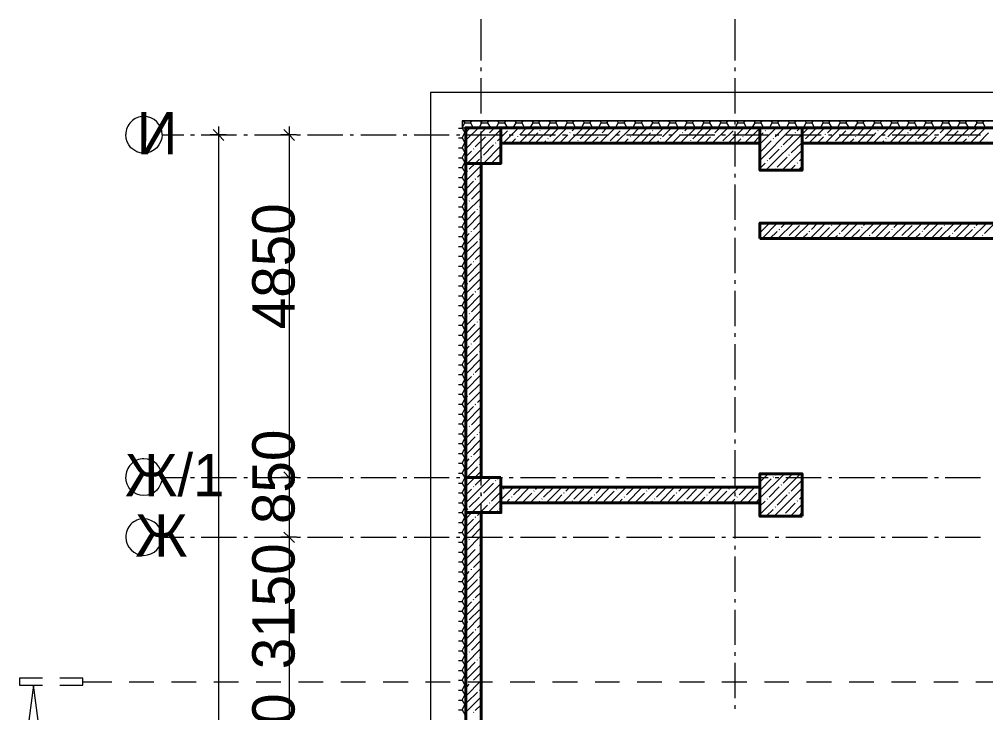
# Model space of a CAD drawing. Header units: millimetres. Extents: x -249154 to 415037, y -45458 to 354837.
# Drawn here: x -236567 to -222865, y 20339 to 30170 of the extents above; entities that cross this region are included whole.
import ezdxf

# ---------------------------------------------------------------- set-up
doc = ezdxf.new("R2010")
doc.units = ezdxf.units.MM

msp = doc.modelspace()

# ---------------------------------------------------------------- linework, layer by layer
at = {"lineweight": 9}
for points in [[(-230018, 29585), (-230018, 30170)], [(-226417, 29585), (-226417, 30170)], [(-230018, 29433), (-230018, 29488)], [(-226417, 29433), (-226417, 29488)], [(-230018, 28835), (-230018, 29335)], [(-226417, 28835), (-226417, 29335)], [(-191611, 25247), (-191611, 25650), (-195996, 25650), (-195996, 29132), (-230738, 29132), (-230738, 909), (-191611, 909), (-191611, 1308)], [(-233742, 28649), (-233742, 1392)], [(-232742, 28649), (-232742, 23675), (-232742, 22828), (-232742, 19672), (-232742, 18524), (-232742, 16520), (-232742, 14919), (-232742, 13521), (-232742, 12619), (-232742, 12017), (-232742, 9319), (-232742, 5112), (-232742, 1392)], [(-230289, 28628), (-230251, 28700), (-230268, 28729), (-230251, 28700), (-230171, 28700), (-230132, 28632)], [(-230289, 28729), (-216356, 28729), (-230289, 28729), (-230289, 28632), (-216356, 28632), (-196496, 28632), (-196496, 25150), (-187938, 25150), (-187938, 25247), (-187938, 28632), (-145101, 28632), (-145101, 25209)], [(-230289, 28632), (-230251, 28700), (-230238, 28700)], [(-230171, 28700), (-230149, 28729)], [(-230048, 28632), (-230010, 28700)], [(-230027, 28729), (-230010, 28700), (-229929, 28700), (-229887, 28632)], [(-230018, 28679), (-230018, 28734)], [(-229929, 28700), (-229908, 28729)], [(-229806, 28632), (-229768, 28700)], [(-229785, 28729), (-229768, 28700), (-229688, 28700), (-229645, 28632)], [(-229688, 28700), (-229666, 28729)], [(-229565, 28632), (-229522, 28700)], [(-229544, 28729), (-229522, 28700), (-229442, 28700), (-229404, 28632)], [(-229442, 28700), (-229425, 28729)], [(-229323, 28632), (-229281, 28700)], [(-229302, 28729), (-229281, 28700), (-229200, 28700), (-229162, 28632)], [(-229200, 28700), (-229184, 28729)], [(-229078, 28632), (-229040, 28700)], [(-229061, 28729), (-229040, 28700), (-228959, 28700), (-228921, 28632)], [(-228959, 28700), (-228942, 28729)], [(-228836, 28632), (-228798, 28700)], [(-228815, 28729), (-228798, 28700), (-228718, 28700), (-228679, 28632)], [(-228718, 28700), (-228701, 28729)], [(-228595, 28632), (-228557, 28700)], [(-228574, 28729), (-228557, 28700), (-228476, 28700), (-228438, 28632)], [(-228476, 28700), (-228455, 28729)], [(-228353, 28632), (-228315, 28700)], [(-228332, 28729), (-228315, 28700), (-228235, 28700), (-228192, 28632)], [(-228235, 28700), (-228213, 28729)], [(-228112, 28632), (-228074, 28700)], [(-228091, 28729), (-228074, 28700), (-227993, 28700), (-227951, 28632)], [(-227993, 28700), (-227972, 28729)], [(-227870, 28632), (-227828, 28700)], [(-227849, 28729), (-227828, 28700), (-227747, 28700), (-227709, 28632)], [(-227747, 28700), (-227730, 28729)], [(-227629, 28632), (-227586, 28700)], [(-227608, 28729), (-227586, 28700), (-227506, 28700), (-227468, 28632)], [(-227506, 28700), (-227489, 28729)], [(-227383, 28632), (-227345, 28700)], [(-227362, 28729), (-227345, 28700), (-227264, 28700), (-227226, 28632)], [(-227264, 28700), (-227248, 28729)], [(-227142, 28632), (-227103, 28700)], [(-227120, 28729), (-227103, 28700), (-227023, 28700), (-226985, 28632)], [(-227023, 28700), (-227006, 28729)], [(-226900, 28632), (-226862, 28700)], [(-226879, 28729), (-226862, 28700), (-226782, 28700), (-226739, 28632)], [(-226782, 28700), (-226760, 28729)], [(-226659, 28632), (-226621, 28700)], [(-226637, 28729), (-226621, 28700), (-226540, 28700), (-226498, 28632)], [(-226540, 28700), (-226519, 28729)], [(-226417, 28679), (-226417, 28734)], [(-226417, 28632), (-226379, 28700)], [(-226396, 28729), (-226379, 28700), (-226294, 28700), (-226256, 28632)], [(-226294, 28700), (-226277, 28729)], [(-226176, 28632), (-226133, 28700)], [(-226155, 28729), (-226133, 28700), (-226053, 28700), (-226015, 28632)], [(-226053, 28700), (-226036, 28729)], [(-225930, 28632), (-225892, 28700)], [(-225913, 28729), (-225892, 28700), (-225811, 28700), (-225773, 28632)], [(-225811, 28700), (-225794, 28729)], [(-225689, 28632), (-225650, 28700)], [(-225667, 28729), (-225650, 28700), (-225570, 28700), (-225532, 28632)], [(-225570, 28700), (-225553, 28729)], [(-225447, 28632), (-225409, 28700)], [(-225426, 28729), (-225409, 28700), (-225328, 28700), (-225290, 28632)], [(-225328, 28700), (-225307, 28729)], [(-225206, 28632), (-225167, 28700)], [(-225184, 28729), (-225167, 28700), (-225087, 28700), (-225045, 28632)], [(-225087, 28700), (-225066, 28729)], [(-224964, 28632), (-224926, 28700)], [(-224943, 28729), (-224926, 28700), (-224846, 28700), (-224803, 28632)], [(-224846, 28700), (-224824, 28729)], [(-224723, 28632), (-224680, 28700)], [(-224701, 28729), (-224680, 28700), (-224600, 28700), (-224562, 28632)], [(-224600, 28700), (-224583, 28729)], [(-224481, 28632), (-224439, 28700)], [(-224460, 28729), (-224439, 28700), (-224358, 28700), (-224320, 28632)], [(-224358, 28700), (-224341, 28729)], [(-224235, 28632), (-224197, 28700)], [(-224219, 28729), (-224197, 28700), (-224117, 28700), (-224079, 28632)], [(-224117, 28700), (-224100, 28729)], [(-223994, 28632), (-223956, 28700)], [(-223973, 28729), (-223956, 28700), (-223875, 28700), (-223837, 28632)], [(-223875, 28700), (-223858, 28729)], [(-223753, 28632), (-223714, 28700)], [(-223731, 28729), (-223714, 28700), (-223634, 28700), (-223596, 28632)], [(-223634, 28700), (-223613, 28729)], [(-223511, 28632), (-223473, 28700)], [(-223490, 28729), (-223473, 28700), (-223392, 28700), (-223350, 28632)], [(-223392, 28700), (-223371, 28729)], [(-223270, 28632), (-223231, 28700)], [(-223248, 28729), (-223231, 28700), (-223151, 28700), (-223109, 28632)], [(-223151, 28700), (-223130, 28729)], [(-223028, 28632), (-222986, 28700)], [(-223007, 28729), (-222986, 28700), (-222905, 28700), (-222867, 28632)], [(-222905, 28700), (-222888, 28729)], [(-234543, 28530), (-234237, 28530)], [(-234140, 28530), (-234085, 28530)], [(-233988, 28530), (-233488, 28530)], [(-233636, 28530), (-233742, 28530), (-233860, 28530)], [(-233386, 28530), (-233331, 28530)], [(-233233, 28530), (-232734, 28530)], [(-232636, 28530), (-232742, 28530), (-232861, 28530)], [(-232632, 28530), (-232581, 28530)], [(-232479, 28530), (-231980, 28530)], [(-231878, 28530), (-231827, 28530)], [(-231725, 28530), (-231225, 28530)], [(-231124, 28530), (-231073, 28530)], [(-230971, 28530), (-230471, 28530)], [(-230370, 28530), (-230319, 28530)], [(-230340, 28628), (-230289, 28628), (-230251, 28560), (-230238, 28560)], [(-230289, 28488), (-230251, 28560)], [(-230238, 28107), (-230217, 28128), (-229738, 28607), (-229717, 28632)], [(-230238, 28564), (-230175, 28632)], [(-230238, 28335), (-229946, 28632)], [(-230217, 28475), (-230073, 28615)], [(-230217, 28530), (-229717, 28530)], [(-230103, 28361), (-229959, 28505)], [(-230018, 28081), (-230018, 28581)], [(-229929, 28530), (-229925, 28535)], [(-229899, 28560), (-229832, 28632)], [(-229789, 28446), (-229738, 28492), (-229645, 28590)], [(-229709, 28412), (-229489, 28632)], [(-229645, 28628), (-229565, 28628)], [(-229620, 28530), (-229565, 28530)], [(-229616, 28615), (-229611, 28624)], [(-229501, 28505), (-229497, 28509)], [(-229480, 28412), (-229260, 28632)], [(-229472, 28530), (-229374, 28632)], [(-229463, 28530), (-228963, 28530)], [(-229404, 28628), (-229323, 28628)], [(-229357, 28416), (-229217, 28560)], [(-229251, 28412), (-229031, 28632)], [(-229188, 28590), (-229184, 28594)], [(-229162, 28628), (-229082, 28628)], [(-229158, 28615), (-229145, 28632)], [(-229044, 28505), (-228917, 28632)], [(-229023, 28412), (-228802, 28632)], [(-228921, 28628), (-228840, 28628)], [(-228908, 28412), (-228790, 28530)], [(-228866, 28530), (-228811, 28530)], [(-228794, 28412), (-228574, 28632)], [(-228760, 28560), (-228756, 28564)], [(-228730, 28590), (-228688, 28632)], [(-228713, 28530), (-228213, 28530)], [(-228675, 28628), (-228595, 28628)], [(-228616, 28475), (-228476, 28615)], [(-228569, 28412), (-228349, 28632)], [(-228455, 28412), (-228362, 28505)], [(-228434, 28628), (-228353, 28628)], [(-228341, 28412), (-228120, 28632)], [(-228332, 28530), (-228328, 28535)], [(-228302, 28560), (-228235, 28632)], [(-228192, 28628), (-228112, 28628)], [(-228188, 28446), (-228048, 28590)], [(-228112, 28412), (-227891, 28632)], [(-228112, 28530), (-228057, 28530)], [(-228019, 28615), (-228014, 28624)], [(-227959, 28530), (-227459, 28530)], [(-227951, 28628), (-227870, 28628)], [(-227904, 28505), (-227900, 28509)], [(-227883, 28412), (-227663, 28632)], [(-227875, 28530), (-227777, 28632)], [(-227760, 28416), (-227620, 28560)], [(-227709, 28628), (-227629, 28628)], [(-227654, 28412), (-227434, 28632)], [(-227591, 28590), (-227586, 28594)], [(-227561, 28615), (-227548, 28632)], [(-227468, 28628), (-227387, 28628)], [(-227447, 28505), (-227320, 28632)], [(-227425, 28412), (-227205, 28632)], [(-227358, 28530), (-227307, 28530)], [(-227311, 28412), (-227192, 28530)], [(-227226, 28628), (-227142, 28628)], [(-227205, 28530), (-226705, 28530)], [(-227197, 28412), (-226976, 28632)], [(-227163, 28560), (-227159, 28564)], [(-227133, 28590), (-227091, 28632)], [(-227019, 28475), (-226879, 28615)], [(-226981, 28628), (-226900, 28628)], [(-226968, 28412), (-226748, 28632)], [(-226854, 28412), (-226765, 28505)], [(-226743, 28412), (-226523, 28632)], [(-226739, 28628), (-226659, 28628)], [(-226735, 28530), (-226731, 28535)], [(-226705, 28560), (-226633, 28632)], [(-226604, 28530), (-226553, 28530)], [(-226591, 28446), (-226447, 28590)], [(-226515, 28412), (-226294, 28632)], [(-226498, 28628), (-226417, 28628)], [(-226451, 28530), (-225951, 28530)], [(-226421, 28615), (-226417, 28624)], [(-226417, 28081), (-226417, 28581)], [(-226307, 28505), (-226303, 28509)], [(-226286, 28412), (-226066, 28628), (-226066, 28632)], [(-226277, 28530), (-226180, 28632)], [(-226256, 28628), (-226176, 28628)], [(-226163, 28416), (-226066, 28513), (-226019, 28560)], [(-226066, 28399), (-225837, 28632)], [(-226066, 28170), (-225608, 28632)], [(-225994, 28590), (-225989, 28594)], [(-225981, 28030), (-225468, 28543), (-225379, 28632)], [(-225964, 28615), (-225951, 28632)], [(-225850, 28505), (-225722, 28632)], [(-225850, 28530), (-225799, 28530)], [(-225735, 28391), (-225591, 28530)], [(-225697, 28530), (-225197, 28530)], [(-225566, 28560), (-225561, 28564)], [(-225536, 28590), (-225494, 28632)], [(-225468, 28628), (-225447, 28628)], [(-225422, 28475), (-225278, 28615)], [(-225371, 28412), (-225151, 28632)], [(-225286, 28628), (-225206, 28628)], [(-225256, 28412), (-225163, 28505)], [(-225142, 28412), (-224922, 28632)], [(-225138, 28530), (-225134, 28535)], [(-225108, 28560), (-225036, 28632)], [(-225095, 28530), (-225045, 28530)], [(-225045, 28628), (-224964, 28628)], [(-224994, 28446), (-224850, 28590)], [(-224943, 28530), (-224443, 28530)], [(-224913, 28412), (-224697, 28632)], [(-224824, 28615), (-224816, 28624)], [(-224803, 28628), (-224723, 28628)], [(-224710, 28505), (-224706, 28509)], [(-224689, 28412), (-224468, 28632)], [(-224680, 28530), (-224583, 28632)], [(-224566, 28416), (-224422, 28560)], [(-224562, 28628), (-224481, 28628)], [(-224460, 28412), (-224240, 28632)], [(-224396, 28590), (-224388, 28594)], [(-224367, 28615), (-224354, 28632)], [(-224346, 28530), (-224291, 28530)], [(-224320, 28628), (-224240, 28628)], [(-224252, 28505), (-224125, 28632)], [(-224231, 28412), (-224011, 28632)], [(-224193, 28530), (-223689, 28530)], [(-224117, 28412), (-223994, 28530)], [(-224079, 28628), (-223998, 28628)], [(-224002, 28412), (-223782, 28632)], [(-223969, 28560), (-223960, 28564)], [(-223939, 28590), (-223897, 28632)], [(-223833, 28628), (-223753, 28628)], [(-223825, 28475), (-223681, 28615)], [(-223774, 28412), (-223553, 28632)], [(-223659, 28412), (-223566, 28505)], [(-223592, 28628), (-223511, 28628)], [(-223592, 28530), (-223536, 28530)], [(-223545, 28412), (-223325, 28632)], [(-223541, 28530), (-223532, 28535)], [(-223511, 28560), (-223439, 28632)], [(-223439, 28530), (-222939, 28530)], [(-223397, 28446), (-223253, 28590)], [(-223350, 28628), (-223270, 28628)], [(-223316, 28412), (-223096, 28632)], [(-223223, 28615), (-223219, 28624)], [(-223109, 28628), (-223028, 28628)], [(-223109, 28505), (-223104, 28509)], [(-223087, 28412), (-222867, 28632)], [(-223083, 28530), (-222982, 28632)], [(-222969, 28416), (-222825, 28560)], [(-222867, 28628), (-222787, 28628)], [(-230340, 28488), (-230289, 28488), (-230251, 28420), (-230238, 28420)], [(-230289, 28348), (-230251, 28420)], [(-230238, 28450), (-230238, 28450)], [(-229988, 28246), (-229844, 28391)], [(-229988, 28128), (-229738, 28378)], [(-229815, 28416), (-229811, 28420)], [(-229594, 28412), (-229531, 28475)], [(-229137, 28412), (-229103, 28446)], [(-229073, 28475), (-229069, 28479)], [(-228684, 28412), (-228675, 28416)], [(-228646, 28446), (-228641, 28450)], [(-228218, 28416), (-228213, 28420)], [(-227997, 28412), (-227934, 28475)], [(-227540, 28412), (-227506, 28446)], [(-227476, 28475), (-227472, 28479)], [(-227082, 28412), (-227078, 28416)], [(-227048, 28446), (-227044, 28450)], [(-226621, 28416), (-226616, 28420)], [(-226400, 28412), (-226337, 28475)], [(-226049, 28302), (-225909, 28446)], [(-225879, 28475), (-225875, 28479)], [(-225765, 28361), (-225761, 28365)], [(-225621, 28276), (-225477, 28416)], [(-225451, 28446), (-225447, 28450)], [(-225023, 28416), (-225019, 28420)], [(-224803, 28412), (-224735, 28475)], [(-224346, 28412), (-224308, 28446)], [(-224282, 28475), (-224278, 28479)], [(-223888, 28412), (-223880, 28416)], [(-223854, 28446), (-223846, 28450)], [(-223426, 28416), (-223418, 28420)], [(-223202, 28412), (-223138, 28475)], [(-230340, 28348), (-230289, 28348), (-230251, 28280), (-230238, 28280)], [(-230289, 28208), (-230251, 28280)], [(-230238, 28221), (-230158, 28302)], [(-230128, 28331), (-230124, 28335)], [(-229874, 28132), (-229738, 28263)], [(-225934, 28187), (-225794, 28331)], [(-225752, 28030), (-225468, 28314)], [(-225650, 28246), (-225646, 28251)], [(-230340, 28208), (-230289, 28208), (-230251, 28141), (-230238, 28141)], [(-230289, 28069), (-230251, 28141)], [(-230238, 27878), (-230018, 28098)], [(-230188, 28047), (-230103, 28128), (-230044, 28187)], [(-230014, 28217), (-230010, 28221)], [(-229760, 28128), (-229738, 28153)], [(-226066, 28056), (-225994, 28132)], [(-225964, 28162), (-225960, 28166)], [(-225820, 28073), (-225680, 28217)], [(-225638, 28030), (-225566, 28102)], [(-225536, 28132), (-225532, 28136)], [(-225506, 28162), (-225468, 28200)], [(-230340, 28069), (-230289, 28069), (-230251, 28001), (-230238, 28001)], [(-230289, 27929), (-230251, 28001)], [(-230217, 28018), (-230209, 28022)], [(-230073, 27933), (-230018, 27984)], [(-230018, 27929), (-230018, 27980)], [(-226417, 27929), (-226417, 27980)], [(-225850, 28047), (-225845, 28052)], [(-225523, 28030), (-225468, 28086)], [(-230340, 27929), (-230289, 27929), (-230251, 27861), (-230238, 27861)], [(-230289, 27789), (-230251, 27861)], [(-230238, 27764), (-230128, 27874)], [(-230238, 27649), (-230018, 27869)], [(-230103, 27903), (-230094, 27908)], [(-230018, 27327), (-230018, 27827)], [(-226417, 27327), (-226417, 27827)], [(-230340, 27789), (-230289, 27789), (-230251, 27721), (-230238, 27721)], [(-230289, 27649), (-230251, 27721)], [(-230158, 27620), (-230018, 27755)], [(-230340, 27649), (-230289, 27649), (-230251, 27581), (-230238, 27581)], [(-230289, 27509), (-230251, 27581)], [(-230238, 27425), (-230018, 27641)], [(-230238, 27535), (-230217, 27560)], [(-230188, 27590), (-230183, 27594)], [(-230340, 27509), (-230289, 27509), (-230251, 27442), (-230238, 27442)], [(-230289, 27370), (-230251, 27442)], [(-230238, 27310), (-230103, 27446)], [(-230238, 27196), (-230018, 27416)], [(-230073, 27475), (-230069, 27480)], [(-230044, 27505), (-230018, 27531)], [(-230340, 27370), (-230289, 27370), (-230251, 27302), (-230238, 27302)], [(-230289, 27230), (-230251, 27302)], [(-230128, 27192), (-230018, 27302)], [(-226066, 27259), (-226044, 27281)], [(-226066, 27145), (-225934, 27276)], [(-226036, 27060), (-225820, 27281)], [(-225811, 27060), (-225591, 27281)], [(-225765, 27217), (-225705, 27281)], [(-225583, 27060), (-225362, 27281)], [(-225477, 27276), (-225477, 27281)], [(-225354, 27060), (-225134, 27281)], [(-225337, 27192), (-225248, 27281)], [(-225125, 27060), (-224905, 27281)], [(-225023, 27276), (-225019, 27281)], [(-224909, 27162), (-224790, 27281)], [(-224896, 27060), (-224676, 27281)], [(-224668, 27060), (-224447, 27281)], [(-224596, 27247), (-224562, 27281)], [(-224481, 27132), (-224337, 27276)], [(-224439, 27060), (-224219, 27281)], [(-224210, 27060), (-223990, 27281)], [(-224168, 27217), (-224104, 27281)], [(-223986, 27060), (-223765, 27281)], [(-223880, 27276), (-223880, 27281)], [(-223757, 27060), (-223536, 27281)], [(-223740, 27192), (-223651, 27281)], [(-223528, 27060), (-223308, 27281)], [(-223426, 27276), (-223422, 27281)], [(-223312, 27162), (-223193, 27281)], [(-223299, 27060), (-223079, 27281)], [(-223070, 27060), (-222850, 27281)], [(-222998, 27247), (-222965, 27281)], [(-222884, 27132), (-222740, 27276)], [(-230340, 27230), (-230289, 27230), (-230251, 27162), (-230238, 27162)], [(-230289, 27090), (-230251, 27162)], [(-230238, 26967), (-230018, 27187)], [(-230238, 27081), (-230188, 27132)], [(-230158, 27162), (-230154, 27166)], [(-230018, 27175), (-230018, 27226)], [(-226417, 27175), (-226417, 27226)], [(-225926, 27060), (-225820, 27162)], [(-225794, 27192), (-225786, 27196)], [(-225650, 27103), (-225506, 27247)], [(-225468, 27060), (-225392, 27132)], [(-225367, 27162), (-225358, 27166)], [(-225223, 27077), (-225079, 27217)], [(-225049, 27247), (-225045, 27251)], [(-224939, 27132), (-224930, 27137)], [(-224782, 27060), (-224651, 27192)], [(-224621, 27217), (-224617, 27226)], [(-224324, 27060), (-224223, 27162)], [(-224193, 27192), (-224189, 27196)], [(-224053, 27103), (-223909, 27247)], [(-223871, 27060), (-223795, 27132)], [(-223765, 27162), (-223761, 27166)], [(-223625, 27077), (-223481, 27217)], [(-223452, 27247), (-223448, 27251)], [(-223337, 27132), (-223333, 27137)], [(-223185, 27060), (-223054, 27192)], [(-223024, 27217), (-223020, 27226)], [(-230340, 27090), (-230289, 27090), (-230251, 27022), (-230238, 27022)], [(-230289, 26950), (-230251, 27022)], [(-230217, 26878), (-230073, 27018)], [(-230044, 27048), (-230039, 27052)], [(-230018, 26573), (-230018, 27073)], [(-226417, 26573), (-226417, 27073)], [(-225680, 27077), (-225676, 27081)], [(-225011, 27060), (-224964, 27103)], [(-224553, 27060), (-224536, 27077)], [(-224511, 27103), (-224502, 27111)], [(-224079, 27077), (-224075, 27081)], [(-223414, 27060), (-223367, 27103)], [(-222956, 27060), (-222939, 27077)], [(-222910, 27103), (-222905, 27111)], [(-230340, 26950), (-230289, 26950), (-230251, 26882), (-230238, 26882)], [(-230289, 26810), (-230251, 26882)], [(-230238, 26738), (-230018, 26959)], [(-230340, 26810), (-230289, 26810), (-230251, 26743), (-230238, 26743)], [(-230289, 26671), (-230251, 26743)], [(-230238, 26853), (-230238, 26853)], [(-230238, 26510), (-230018, 26730)], [(-230128, 26734), (-230124, 26738)], [(-230103, 26764), (-230018, 26844)], [(-230340, 26671), (-230289, 26671), (-230251, 26603), (-230238, 26603)], [(-230289, 26531), (-230251, 26603)], [(-230238, 26624), (-230158, 26704)], [(-230188, 26450), (-230044, 26590)], [(-230340, 26531), (-230289, 26531), (-230251, 26463), (-230238, 26463)], [(-230289, 26391), (-230251, 26463)], [(-230238, 26281), (-230018, 26501)], [(-230018, 26421), (-230018, 26471)], [(-226417, 26421), (-226417, 26471)], [(-230340, 26391), (-230289, 26391), (-230251, 26323), (-230238, 26323)], [(-230289, 26251), (-230251, 26323)], [(-230217, 26421), (-230209, 26425)], [(-230103, 26306), (-230094, 26310)], [(-230073, 26336), (-230018, 26387)], [(-230018, 25819), (-230018, 26319)], [(-226417, 25819), (-226417, 26319)], [(-230340, 26251), (-230289, 26251), (-230251, 26183), (-230238, 26183)], [(-230289, 26111), (-230251, 26183)], [(-230238, 26166), (-230128, 26277)], [(-230238, 26052), (-230018, 26272)], [(-230340, 26111), (-230289, 26111), (-230251, 26044), (-230238, 26044)], [(-230289, 25972), (-230251, 26044)], [(-230238, 25823), (-230018, 26044)], [(-230158, 26022), (-230018, 26158)], [(-230340, 25972), (-230289, 25972), (-230251, 25904), (-230238, 25904)], [(-230289, 25832), (-230251, 25904)], [(-230238, 25938), (-230217, 25963)], [(-230188, 25993), (-230183, 25997)], [(-230044, 25908), (-230018, 25929)], [(-230340, 25832), (-230289, 25832), (-230251, 25764), (-230238, 25764)], [(-230289, 25692), (-230251, 25764)], [(-230238, 25709), (-230103, 25849)], [(-230238, 25595), (-230018, 25815)], [(-230073, 25878), (-230069, 25883)], [(-230340, 25692), (-230289, 25692), (-230251, 25624), (-230238, 25624)], [(-230289, 25552), (-230251, 25624)], [(-230128, 25595), (-230018, 25705)], [(-230018, 25667), (-230018, 25722)], [(-226417, 25667), (-226417, 25722)], [(-230340, 25552), (-230289, 25552), (-230251, 25484), (-230238, 25484)], [(-230238, 25370), (-230018, 25590)], [(-230238, 25484), (-230188, 25535)], [(-230158, 25565), (-230154, 25569)], [(-230018, 25065), (-230018, 25565)], [(-226417, 25065), (-226417, 25565)], [(-230340, 25412), (-230289, 25412), (-230251, 25345), (-230238, 25345)], [(-230289, 25412), (-230251, 25484)], [(-230238, 25141), (-230018, 25362)], [(-230217, 25277), (-230073, 25421)], [(-230044, 25450), (-230039, 25455)], [(-230340, 25273), (-230289, 25273), (-230251, 25205), (-230238, 25205)], [(-230289, 25273), (-230251, 25345)], [(-230238, 25256), (-230238, 25256)], [(-230103, 25162), (-230018, 25247)], [(-230340, 25133), (-230289, 25133), (-230251, 25065), (-230238, 25065)], [(-230289, 25133), (-230251, 25205)], [(-230238, 24912), (-230018, 25133)], [(-230238, 25027), (-230158, 25107)], [(-230128, 25137), (-230124, 25141)], [(-230340, 24993), (-230289, 24993), (-230251, 24925), (-230238, 24925)], [(-230289, 24993), (-230251, 25065)], [(-230188, 24849), (-230044, 24993)], [(-230018, 24912), (-230018, 24968)], [(-226417, 24912), (-226417, 24968)], [(-230340, 24853), (-230289, 24853), (-230251, 24785), (-230238, 24785)], [(-230289, 24853), (-230251, 24925)], [(-230238, 24684), (-230018, 24904)], [(-230217, 24824), (-230209, 24828)], [(-230018, 24311), (-230018, 24815)], [(-226417, 24311), (-226417, 24815)], [(-230340, 24713), (-230289, 24713), (-230251, 24646), (-230238, 24646)], [(-230289, 24713), (-230251, 24785)], [(-230238, 24569), (-230128, 24679)], [(-230238, 24455), (-230018, 24675)], [(-230103, 24709), (-230094, 24713)], [(-230073, 24735), (-230018, 24790)], [(-230340, 24574), (-230289, 24574), (-230251, 24506), (-230238, 24506)], [(-230289, 24574), (-230251, 24646)], [(-230158, 24421), (-230018, 24561)], [(-230340, 24434), (-230289, 24434), (-230251, 24366), (-230238, 24366)], [(-230289, 24434), (-230251, 24506)], [(-230238, 24226), (-230018, 24446)], [(-230188, 24396), (-230183, 24400)], [(-230340, 24294), (-230289, 24294), (-230251, 24226), (-230238, 24226)], [(-230289, 24294), (-230251, 24366)], [(-230238, 24341), (-230217, 24366)], [(-230073, 24281), (-230069, 24286)], [(-230044, 24307), (-230018, 24332)], [(-230340, 24154), (-230289, 24154), (-230251, 24086), (-230238, 24086)], [(-230289, 24154), (-230251, 24226)], [(-230238, 24112), (-230103, 24252)], [(-230238, 23997), (-230018, 24218)], [(-230018, 24158), (-230018, 24213)], [(-226417, 24158), (-226417, 24213)], [(-230340, 24014), (-230289, 24014), (-230251, 23947), (-230238, 23947)], [(-230289, 24014), (-230251, 24086)], [(-230238, 23769), (-230018, 23989)], [(-230128, 23993), (-230018, 24103)], [(-230018, 23561), (-230018, 24061)], [(-226417, 23561), (-226417, 24061)], [(-230340, 23875), (-230289, 23875), (-230251, 23807), (-230238, 23807)], [(-230289, 23875), (-230251, 23947)], [(-230238, 23883), (-230188, 23938)], [(-230158, 23968), (-230154, 23972)], [(-230044, 23853), (-230039, 23858)], [(-230340, 23735), (-230289, 23735), (-230251, 23667), (-230238, 23667)], [(-230289, 23735), (-230251, 23807)], [(-230238, 23544), (-230107, 23675), (-230018, 23764)], [(-230217, 23680), (-230073, 23824)], [(-226129, 23315), (-226066, 23379), (-225718, 23726)], [(-226066, 23608), (-225947, 23726)], [(-226066, 23150), (-225489, 23726)], [(-226066, 23722), (-226061, 23726)], [(-225850, 23709), (-225833, 23726)], [(-225735, 23595), (-225604, 23726)], [(-234543, 23675), (-234237, 23675)], [(-234140, 23675), (-234085, 23675)], [(-233988, 23675), (-233488, 23675)], [(-233386, 23675), (-233331, 23675)], [(-233233, 23675), (-232734, 23675)], [(-232636, 23675), (-232742, 23675), (-232861, 23675)], [(-232632, 23675), (-232581, 23675)], [(-232479, 23675), (-231980, 23675)], [(-231878, 23675), (-231827, 23675)], [(-231725, 23675), (-231225, 23675)], [(-231124, 23675), (-231073, 23675)], [(-230971, 23675), (-230471, 23675)], [(-230370, 23675), (-230319, 23675)], [(-230340, 23595), (-230289, 23595), (-230251, 23527), (-230238, 23527)], [(-230289, 23595), (-230251, 23667)], [(-230238, 23315), (-229878, 23675)], [(-230238, 23654), (-230238, 23659)], [(-230238, 23087), (-230149, 23176), (-229738, 23587)], [(-230217, 23675), (-229717, 23675)], [(-230103, 23565), (-229993, 23675)], [(-229988, 23451), (-229844, 23595)], [(-229815, 23625), (-229811, 23629)], [(-229789, 23654), (-229764, 23675)], [(-229620, 23675), (-229565, 23675)], [(-229463, 23675), (-228963, 23675)], [(-228866, 23675), (-228811, 23675)], [(-228713, 23675), (-228213, 23675)], [(-228112, 23675), (-228057, 23675)], [(-227959, 23675), (-227459, 23675)], [(-227358, 23675), (-227307, 23675)], [(-227205, 23675), (-226705, 23675)], [(-226604, 23675), (-226553, 23675)], [(-226451, 23675), (-225951, 23675)], [(-226049, 23510), (-225909, 23654)], [(-225879, 23680), (-225875, 23684)], [(-225850, 23675), (-225799, 23675)], [(-225765, 23565), (-225761, 23570)], [(-225697, 23675), (-225197, 23675)], [(-225621, 23481), (-225477, 23625)], [(-225095, 23675), (-225045, 23675)], [(-224943, 23675), (-224443, 23675)], [(-224346, 23675), (-224291, 23675)], [(-224193, 23675), (-223689, 23675)], [(-223592, 23675), (-223536, 23675)], [(-223439, 23675), (-222939, 23675)], [(-230340, 23455), (-230289, 23455), (-230251, 23387), (-230238, 23387)], [(-230289, 23455), (-230251, 23527)], [(-230238, 23430), (-230158, 23510)], [(-230128, 23540), (-230124, 23544)], [(-230018, 23409), (-230018, 23459)], [(-229921, 23176), (-229738, 23358), (-229561, 23536)], [(-229874, 23337), (-229738, 23472), (-229730, 23481)], [(-229700, 23510), (-229696, 23514)], [(-229561, 23426), (-229446, 23536)], [(-229552, 23315), (-229332, 23536)], [(-229438, 23315), (-229302, 23451)], [(-229323, 23315), (-229103, 23536)], [(-229272, 23481), (-229268, 23485)], [(-229247, 23510), (-229217, 23536)], [(-229133, 23396), (-228989, 23536)], [(-229095, 23315), (-228874, 23536)], [(-228866, 23315), (-228646, 23536)], [(-228845, 23451), (-228840, 23459)], [(-228819, 23481), (-228760, 23536)], [(-228705, 23366), (-228561, 23510)], [(-228641, 23315), (-228421, 23536)], [(-228413, 23315), (-228192, 23536)], [(-228387, 23451), (-228307, 23536)], [(-228277, 23337), (-228133, 23481)], [(-228184, 23315), (-227963, 23536)], [(-228103, 23510), (-228099, 23514)], [(-227959, 23426), (-227849, 23536)], [(-227955, 23315), (-227735, 23536)], [(-227841, 23315), (-227705, 23451)], [(-227726, 23315), (-227506, 23536)], [(-227675, 23481), (-227671, 23485)], [(-227646, 23510), (-227620, 23536)], [(-227531, 23396), (-227392, 23536)], [(-227497, 23315), (-227277, 23536)], [(-227269, 23315), (-227048, 23536)], [(-227248, 23451), (-227243, 23459)], [(-227218, 23481), (-227163, 23536)], [(-227103, 23366), (-226964, 23510)], [(-227040, 23315), (-226820, 23536)], [(-226811, 23315), (-226595, 23536)], [(-226790, 23451), (-226705, 23536)], [(-226676, 23337), (-226536, 23481)], [(-226587, 23315), (-226366, 23536)], [(-226506, 23510), (-226502, 23514)], [(-226417, 23409), (-226417, 23459)], [(-226362, 23426), (-226252, 23536)], [(-226358, 23315), (-226138, 23536)], [(-226244, 23315), (-226108, 23451)], [(-226078, 23481), (-226074, 23485)], [(-225934, 23396), (-225794, 23540)], [(-225862, 23125), (-225468, 23523)], [(-225650, 23451), (-225646, 23459)], [(-230340, 23315), (-230289, 23315), (-230251, 23248), (-230238, 23248)], [(-230289, 23315), (-230251, 23387)], [(-230188, 23252), (-230044, 23396)], [(-230018, 22807), (-230018, 23307)], [(-230014, 23426), (-230010, 23430)], [(-229899, 23311), (-229895, 23315)], [(-229666, 23315), (-229616, 23366)], [(-229586, 23396), (-229582, 23400)], [(-229209, 23315), (-229188, 23337)], [(-229158, 23366), (-229154, 23370)], [(-228980, 23315), (-228874, 23426)], [(-228730, 23337), (-228726, 23345)], [(-228527, 23315), (-228446, 23396)], [(-228417, 23426), (-228413, 23430)], [(-228069, 23315), (-228019, 23366)], [(-227989, 23396), (-227985, 23400)], [(-227612, 23315), (-227591, 23337)], [(-227561, 23366), (-227557, 23370)], [(-227383, 23315), (-227277, 23426)], [(-227133, 23337), (-227129, 23345)], [(-226926, 23315), (-226849, 23396)], [(-226820, 23426), (-226815, 23430)], [(-226472, 23315), (-226421, 23366)], [(-226417, 22807), (-226417, 23307)], [(-226392, 23396), (-226388, 23400)], [(-226066, 23265), (-225994, 23337)], [(-225964, 23366), (-225960, 23370)], [(-225820, 23281), (-225680, 23426)], [(-225705, 23167), (-225566, 23311)], [(-225633, 23125), (-225468, 23294)], [(-225536, 23337), (-225532, 23345)], [(-225506, 23366), (-225468, 23409)], [(-230340, 23176), (-230289, 23176), (-230251, 23108), (-230238, 23108)], [(-230289, 23176), (-230251, 23248)], [(-230217, 23222), (-230209, 23231)], [(-230073, 23137), (-230035, 23176), (-229929, 23281)], [(-229789, 23197), (-229781, 23201)], [(-229760, 23222), (-229738, 23243)], [(-225977, 23125), (-225879, 23222)], [(-225850, 23252), (-225845, 23256)], [(-225519, 23125), (-225468, 23180)], [(-230340, 23036), (-230289, 23036), (-230251, 22968), (-230238, 22968)], [(-230289, 23036), (-230251, 23108)], [(-230238, 22972), (-230128, 23082)], [(-230238, 22858), (-230018, 23078)], [(-230103, 23112), (-230094, 23116)], [(-225735, 23137), (-225731, 23142)], [(-230340, 22896), (-230289, 22896), (-230251, 22828), (-230238, 22828)], [(-230289, 22896), (-230251, 22968)], [(-230158, 22824), (-230018, 22964)], [(-234140, 22828), (-234085, 22828)], [(-233988, 22828), (-233488, 22828)], [(-233386, 22828), (-233331, 22828)], [(-233233, 22828), (-232734, 22828)], [(-232636, 22828), (-232742, 22828), (-232861, 22828)], [(-232632, 22828), (-232581, 22828)], [(-232479, 22828), (-231980, 22828)], [(-231878, 22828), (-231827, 22828)], [(-231725, 22828), (-231225, 22828)], [(-231124, 22828), (-231073, 22828)], [(-230971, 22828), (-230471, 22828)], [(-230370, 22828), (-230319, 22828)], [(-230340, 22756), (-230289, 22756), (-230251, 22688), (-230238, 22688)], [(-230289, 22756), (-230251, 22828)], [(-230238, 22629), (-230018, 22849)], [(-230238, 22743), (-230217, 22769)], [(-230217, 22828), (-229717, 22828)], [(-230188, 22794), (-230183, 22803)], [(-229620, 22828), (-229565, 22828)], [(-229463, 22828), (-228963, 22828)], [(-228866, 22828), (-228811, 22828)], [(-228713, 22828), (-228213, 22828)], [(-228112, 22828), (-228057, 22828)], [(-227959, 22828), (-227459, 22828)], [(-227358, 22828), (-227307, 22828)], [(-227205, 22828), (-226705, 22828)], [(-226604, 22828), (-226553, 22828)], [(-226451, 22828), (-225951, 22828)], [(-225850, 22828), (-225799, 22828)], [(-225697, 22828), (-225197, 22828)], [(-225095, 22828), (-225045, 22828)], [(-224943, 22828), (-224443, 22828)], [(-224346, 22828), (-224291, 22828)], [(-224193, 22828), (-223689, 22828)], [(-223592, 22828), (-223536, 22828)], [(-223439, 22828), (-222939, 22828)], [(-230340, 22616), (-230289, 22616), (-230251, 22549), (-230238, 22549)], [(-230289, 22616), (-230251, 22688)], [(-230238, 22515), (-230103, 22655)], [(-230238, 22400), (-230018, 22621)], [(-230073, 22684), (-230069, 22688)], [(-230044, 22710), (-230018, 22735)], [(-230018, 22655), (-230018, 22705)], [(-226417, 22655), (-226417, 22705)], [(-230340, 22477), (-230289, 22477), (-230251, 22409), (-230238, 22409)], [(-230289, 22477), (-230251, 22549)], [(-230128, 22396), (-230018, 22506)], [(-230018, 22053), (-230018, 22553)], [(-226417, 22053), (-226417, 22553)], [(-230340, 22337), (-230289, 22337), (-230251, 22269), (-230238, 22269)], [(-230289, 22337), (-230251, 22409)], [(-230238, 22172), (-230018, 22392)], [(-230238, 22286), (-230188, 22341)], [(-230158, 22366), (-230154, 22375)], [(-230289, 22197), (-230251, 22269)], [(-230217, 22083), (-230073, 22227)], [(-230044, 22256), (-230039, 22261)], [(-230340, 22197), (-230289, 22197), (-230251, 22129), (-230238, 22129)], [(-230289, 22057), (-230251, 22129)], [(-230238, 21943), (-230018, 22163)], [(-230340, 22057), (-230289, 22057), (-230251, 21989), (-230238, 21989)], [(-230289, 21917), (-230251, 21989)], [(-230238, 22057), (-230238, 22057)], [(-230238, 21714), (-230018, 21934)], [(-230128, 21939), (-230124, 21947)], [(-230103, 21968), (-230018, 22049)], [(-230018, 21900), (-230018, 21951)], [(-226417, 21900), (-226417, 21951)], [(-230340, 21917), (-230289, 21917), (-230251, 21850), (-230238, 21850)], [(-230289, 21778), (-230251, 21850)], [(-230238, 21828), (-230158, 21913)], [(-230188, 21655), (-230044, 21799)], [(-230018, 21299), (-230018, 21799)], [(-226417, 21299), (-226417, 21799)], [(-230340, 21778), (-230289, 21778), (-230251, 21710), (-230238, 21710)], [(-230289, 21638), (-230251, 21710)], [(-230238, 21490), (-230018, 21710)], [(-230340, 21638), (-230289, 21638), (-230251, 21570), (-230238, 21570)], [(-230289, 21498), (-230251, 21570)], [(-230217, 21625), (-230209, 21629)], [(-230103, 21511), (-230094, 21519)], [(-230073, 21540), (-230018, 21595)], [(-230340, 21498), (-230289, 21498), (-230251, 21430), (-230238, 21430)], [(-230289, 21358), (-230251, 21430)], [(-230238, 21375), (-230128, 21485)], [(-230238, 21261), (-230018, 21481)], [(-230340, 21358), (-230289, 21358), (-230251, 21290), (-230238, 21290)], [(-230289, 21218), (-230251, 21290)], [(-230238, 21032), (-230018, 21252)], [(-230158, 21227), (-230018, 21367)], [(-230340, 21218), (-230289, 21218), (-230251, 21151), (-230238, 21151)], [(-230289, 21079), (-230251, 21151)], [(-230238, 21146), (-230217, 21172)], [(-230188, 21197), (-230183, 21201)], [(-230044, 21112), (-230018, 21138)], [(-230018, 21146), (-230018, 21197)], [(-226417, 21146), (-226417, 21197)], [(-230340, 21079), (-230289, 21079), (-230251, 21011), (-230238, 21011)], [(-230289, 20939), (-230251, 21011)], [(-230238, 20918), (-230103, 21057)], [(-230238, 20803), (-230018, 21024)], [(-230073, 21083), (-230069, 21087)], [(-230018, 20545), (-230018, 21045)], [(-226417, 20545), (-226417, 21045)], [(-236241, 20829), (-236567, 20829), (-236567, 20731), (-236241, 20731)], [(-235991, 20731), (-235665, 20731), (-235665, 20829), (-235991, 20829)], [(-230340, 20939), (-230289, 20939), (-230251, 20871), (-230238, 20871)], [(-230289, 20799), (-230251, 20871)], [(-230128, 20799), (-230018, 20909)], [(-235665, 20778), (-235258, 20778)], [(-235009, 20778), (-234661, 20778)], [(-234411, 20778), (-234060, 20778)], [(-233810, 20778), (-233458, 20778)], [(-233208, 20778), (-232861, 20778)], [(-232607, 20778), (-232259, 20778)], [(-232009, 20778), (-231658, 20778)], [(-231408, 20778), (-231056, 20778)], [(-230806, 20778), (-230459, 20778)], [(-230340, 20799), (-230289, 20799), (-230251, 20731), (-230238, 20731)], [(-230289, 20659), (-230251, 20731)], [(-230238, 20574), (-230018, 20795)], [(-230238, 20689), (-230188, 20744)], [(-230209, 20778), (-229857, 20778)], [(-230158, 20769), (-230154, 20774)], [(-229607, 20778), (-229256, 20778)], [(-229006, 20778), (-228654, 20778)], [(-228404, 20778), (-228057, 20778)], [(-227807, 20778), (-227455, 20778)], [(-227205, 20778), (-226854, 20778)], [(-226604, 20778), (-226252, 20778)], [(-226002, 20778), (-225655, 20778)], [(-225405, 20778), (-225053, 20778)], [(-224803, 20778), (-224452, 20778)], [(-224202, 20778), (-223854, 20778)], [(-223600, 20778), (-223253, 20778)], [(-223003, 20778), (-222651, 20778)], [(-230340, 20659), (-230289, 20659), (-230251, 20591), (-230238, 20591)], [(-230289, 20519), (-230251, 20591)], [(-230238, 20346), (-230018, 20566)], [(-230217, 20486), (-230073, 20630)], [(-230044, 20655), (-230039, 20659)], [(-230340, 20519), (-230289, 20519), (-230251, 20452), (-230238, 20452)], [(-230289, 20380), (-230251, 20452)], [(-230238, 20460), (-230238, 20460)], [(-230103, 20371), (-230018, 20452)], [(-230018, 20392), (-230018, 20447)], [(-226417, 20392), (-226417, 20447)], [(-230340, 20380), (-230289, 20380), (-230251, 20312), (-230238, 20312)], [(-230128, 20341), (-230124, 20346)]]:
    msp.add_lwpolyline(points, dxfattribs=at)
for points in [[(-234543, 28535, 0.411899), (-234801, 28793, 0.418033), (-235059, 28535)], [(-234543, 23680, 0.411899), (-234801, 23938, 0.418033), (-235059, 23680)], [(-234543, 22828, 0.411899), (-234801, 23087, 0.418033), (-235059, 22828, 0.411899), (-234801, 22570, 0.405738), (-234543, 22828), (-234237, 22828)]]:
    msp.add_lwpolyline(points, format="xyb", dxfattribs=at)
at = {"lineweight": 18}
for points in [[(-233666, 28454), (-233742, 28530), (-233818, 28607)], [(-232666, 28454), (-232742, 28530), (-232818, 28607)], [(-232666, 23603), (-232742, 23675), (-232818, 23752)], [(-232666, 22752), (-232742, 22828), (-232818, 22900)]]:
    msp.add_lwpolyline(points, dxfattribs=at)
at = {"lineweight": 40}
for points in [[(-229738, 28632), (-230238, 28632), (-230238, 28128), (-229738, 28128)], [(-229738, 28412), (-226066, 28412), (-226066, 28632), (-229738, 28632)], [(-225468, 28632), (-226066, 28632), (-226066, 28030), (-225468, 28030)], [(-221012, 28632), (-225468, 28632), (-225468, 28412), (-221012, 28412)], [(-230018, 23675), (-230018, 28128), (-230238, 28128), (-230238, 23675)], [(-226066, 27060), (-220414, 27060), (-220414, 27281), (-226066, 27281)], [(-225468, 23125), (-225468, 23726), (-226066, 23726), (-226066, 23125)], [(-229738, 23675), (-230238, 23675), (-230238, 23176), (-229738, 23176)], [(-229738, 23315), (-226066, 23315), (-226066, 23536), (-229738, 23536)], [(-230018, 19922), (-230018, 23176), (-230238, 23176), (-230238, 19922)]]:
    msp.add_lwpolyline(points, close=True, dxfattribs=at)
at = {"lineweight": 9}
msp.add_lwpolyline([(-236301, 20227), (-236368, 20731), (-236432, 20227)], close=True, dxfattribs=at)
for points in [[(-234801, 28272), (-234945, 28272), (-235059, 28391), (-235059, 28535)], [(-234543, 28535), (-234543, 28391), (-234661, 28272), (-234801, 28272)], [(-234801, 23417), (-234945, 23417), (-235059, 23536), (-235059, 23680)], [(-234543, 23680), (-234543, 23536), (-234661, 23417), (-234801, 23417)]]:
    msp.add_open_spline(points, degree=3, dxfattribs=at)

# ---------------------------------------------------------------- texts
at = {"char_height": 600, "attachment_point": 4, "style": ''}
for s, insert in [('И', (-234902, 28554)), ('Ж/1', (-235067, 23704)), ('Ж', (-234923, 22852))]:
    msp.add_mtext(s, dxfattribs=dict(at, insert=insert))
at = {"char_height": 600, "attachment_point": 4, "rotation": 90, "style": ''}
for s, insert in [('4850', (-232960, 25776)), ('850', (-232960, 23014)), ('3150', (-232960, 20955)), ('1150', (-232960, 18828))]:
    msp.add_mtext(s, dxfattribs=dict(at, insert=insert))

doc.saveas('drawing.dxf')
